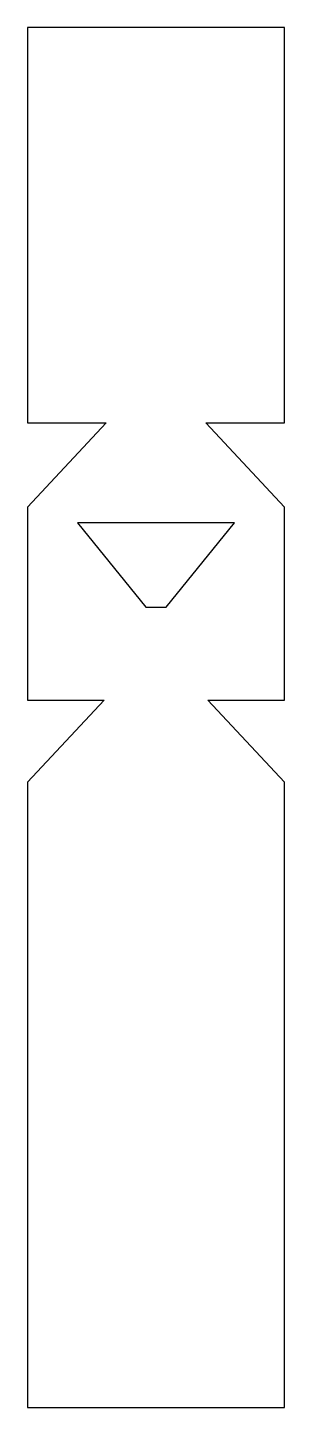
# Model space of a CAD drawing. Extents: x -450 to 450, y 0 to 4835.
import ezdxf

# ---------------------------------------------------------------- set-up
doc = ezdxf.new("R2010")
doc.units = 0
doc.layers.get('0').update_dxf_attribs({"linetype": 'CONTINUOUS'})

msp = doc.modelspace()

# ---------------------------------------------------------------- linework, layer by layer
for p, q in [((450, 4834.9), (-450, 4834.9)), ((-450, 4834.9), (-450, 3450)), ((450, 3450), (450, 4834.9)), ((-175, 3450), (-450, 3155)), ((-450, 3450), (-175, 3450)), ((450, 3155), (175, 3450)), ((175, 3450), (450, 3450)), ((-450, 3155), (-450, 2478.4)), ((450, 2478.4), (450, 3155)), ((275, 3100), (-275, 3100)), ((-275, 3100), (-36.1, 2803.6)), ((36.1, 2803.6), (275, 3100)), ((-36.1, 2803.6), (36.1, 2803.6)), ((-450, 2478.4), (-181.7, 2478.4)), ((-181.7, 2478.4), (-450, 2190.6)), ((450, 2190.6), (181.7, 2478.4)), ((181.7, 2478.4), (450, 2478.4)), ((-450, 2190.6), (-450, 0)), ((450, 0), (450, 2190.6)), ((-450, 0), (450, 0))]:
    msp.add_line(p, q)

doc.saveas('drawing.dxf')
